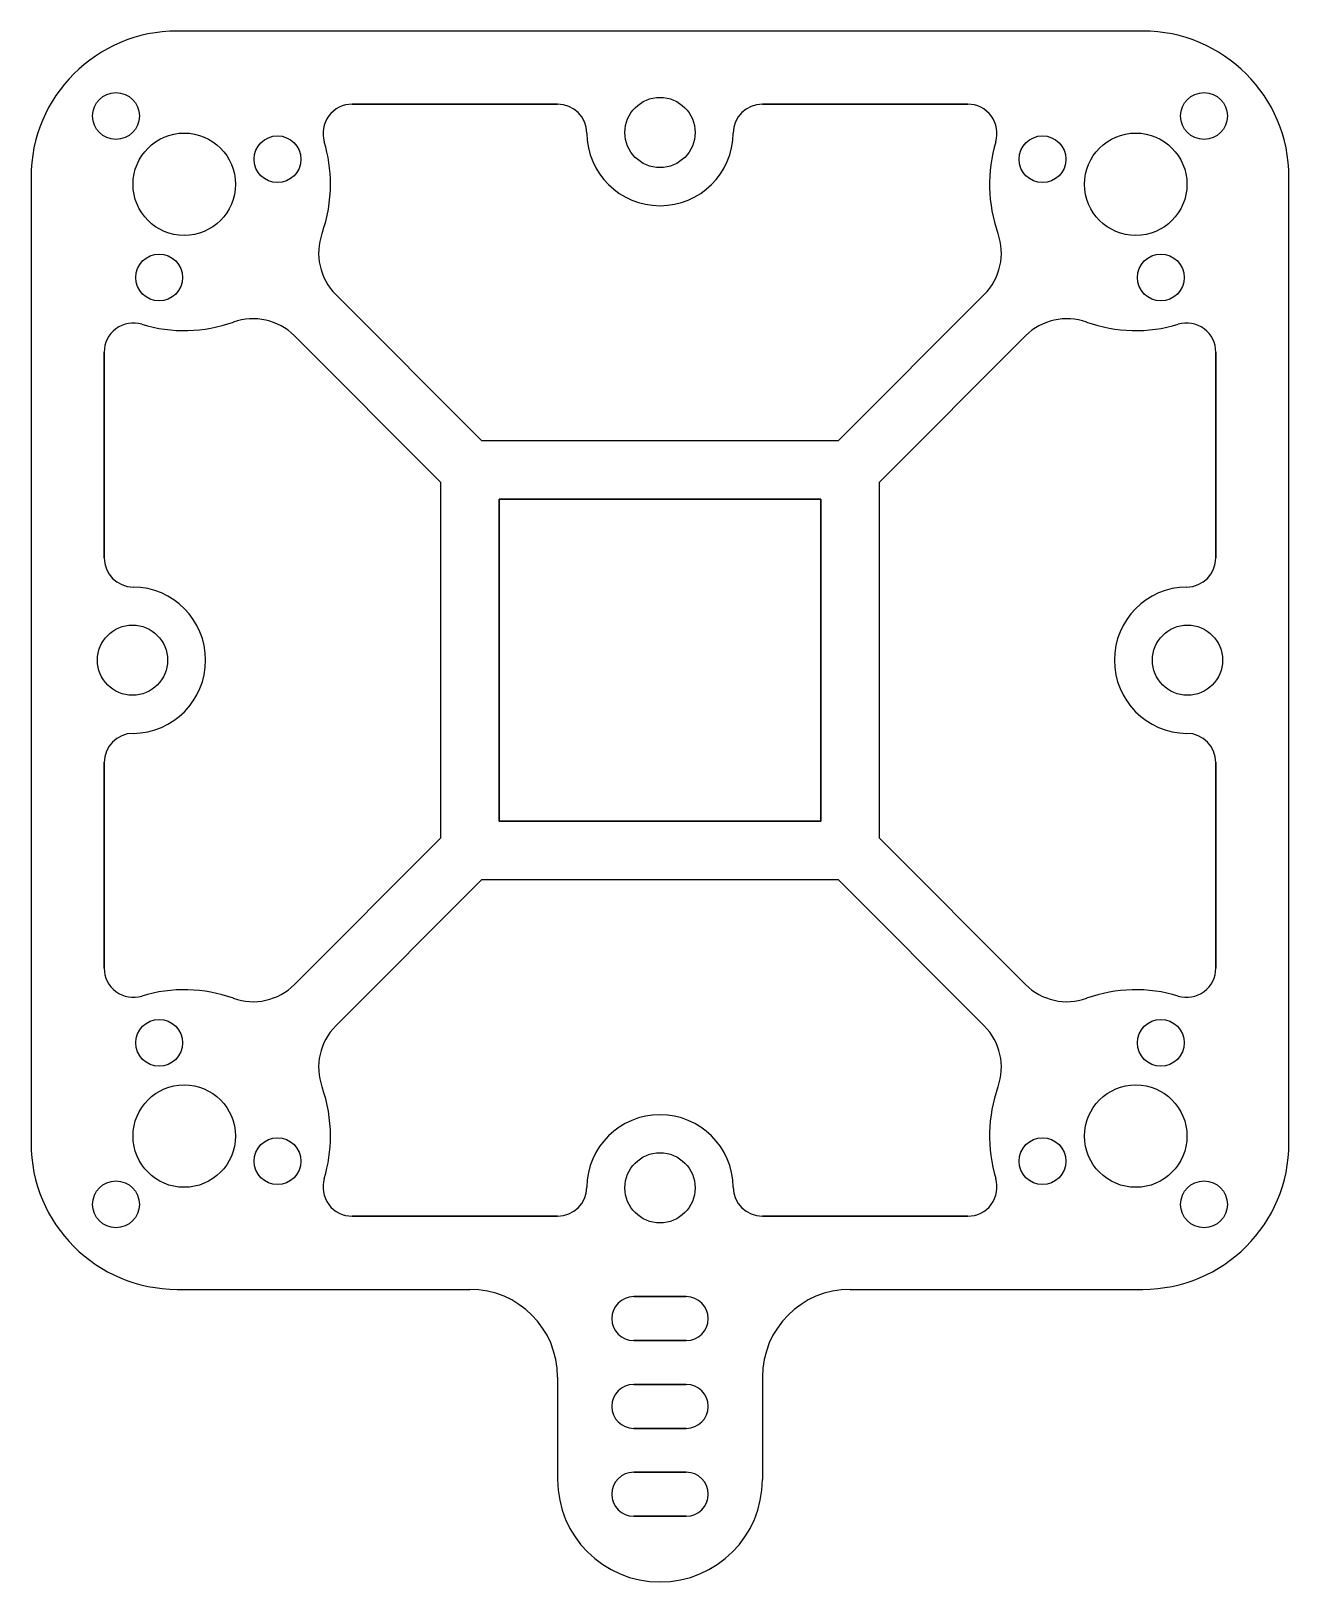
# Model space of a CAD drawing. Header units: millimetres. Extents: x -21.5 to 21.5, y -31.5 to 21.5.
import ezdxf

# ---------------------------------------------------------------- set-up
doc = ezdxf.new("R2010")
doc.units = ezdxf.units.MM
doc.layers.add('Body', color=7, linetype='CONTINUOUS')

msp = doc.modelspace()

# ---------------------------------------------------------------- linework, layer by layer
at = {"layer": 'Body'}
for p, q in [((16.5, 21.5), (-16.5, 21.5)), ((-16.5, 21.5), (-16.5, 21.5, 1.5)), ((16.5, 21.5), (-16.5, 21.5)), ((16.5, 21.5, 1.5), (-16.5, 21.5, 1.5)), ((-16.5, 21.5), (-16.5, 21.5, 1.5)), ((16.5, 21.5, 1.5), (-16.5, 21.5, 1.5)), ((16.5, 21.5), (16.5, 21.5, 1.5)), ((16.5, 21.5), (16.5, 21.5, 1.5)), ((-19.397, 18.597), (-19.397, 18.597, 1.5)), ((-19.397, 18.597), (-19.397, 18.597, 1.5)), ((-3.5, 19), (-10.52, 19)), ((-10.52, 19, 1.5), (-10.52, 19)), ((-3.5, 19), (-10.52, 19)), ((-10.52, 19, 1.5), (-10.52, 19)), ((-10.52, 19, 1.5), (-3.5, 19, 1.5)), ((-10.52, 19, 1.5), (-3.5, 19, 1.5)), ((-3.5, 19, 1.5), (-3.5, 19)), ((-3.5, 19, 1.5), (-3.5, 19)), ((10.52, 19), (3.5, 19)), ((3.5, 19, 1.5), (3.5, 19)), ((10.52, 19), (3.5, 19)), ((3.5, 19, 1.5), (3.5, 19)), ((3.5, 19, 1.5), (10.52, 19, 1.5)), ((3.5, 19, 1.5), (10.52, 19, 1.5)), ((10.52, 19, 1.5), (10.52, 19)), ((10.52, 19, 1.5), (10.52, 19)), ((17.797, 18.597), (17.797, 18.597, 1.5)), ((17.797, 18.597), (17.797, 18.597, 1.5)), ((-1.2, 18.031), (-1.2, 18.031, 1.5)), ((-1.2, 18.031), (-1.2, 18.031, 1.5)), ((-11.477, 17.711, 1.5), (-11.477, 17.711)), ((-11.477, 17.711, 1.5), (-11.477, 17.711)), ((-2.5, 18.009, 1.5), (-2.5, 18.009)), ((-2.5, 18.009, 1.5), (-2.5, 18.009)), ((2.5, 18.009, 1.5), (2.5, 18.009)), ((2.5, 18.009, 1.5), (2.5, 18.009)), ((11.477, 17.711, 1.5), (11.477, 17.711)), ((11.477, 17.711, 1.5), (11.477, 17.711)), ((-13.876, 17.118), (-13.876, 17.118, 1.5)), ((-13.876, 17.118), (-13.876, 17.118, 1.5)), ((12.276, 17.118), (12.276, 17.118, 1.5)), ((12.276, 17.118), (12.276, 17.118, 1.5)), ((-21.5, 16.5), (-21.5, -16.5)), ((-21.5, 16.5), (-21.5, 16.5, 1.5)), ((-21.5, 16.5), (-21.5, 16.5, 1.5)), ((-21.5, 16.5), (-21.5, -16.5)), ((-21.5, 16.5, 1.5), (-21.5, -16.5, 1.5)), ((-21.5, 16.5, 1.5), (-21.5, -16.5, 1.5)), ((21.5, -16.5), (21.5, 16.5)), ((21.5, 16.5), (21.5, 16.5, 1.5)), ((21.5, -16.5), (21.5, 16.5)), ((21.5, -16.5, 1.5), (21.5, 16.5, 1.5)), ((21.5, 16.5), (21.5, 16.5, 1.5)), ((21.5, -16.5, 1.5), (21.5, 16.5, 1.5)), ((-14.513, 16.263), (-14.513, 16.263, 1.5)), ((-14.513, 16.263), (-14.513, 16.263, 1.5)), ((18.013, 16.263), (18.013, 16.263, 1.5)), ((18.013, 16.263), (18.013, 16.263, 1.5)), ((-11.554, 14.584, 1.5), (-11.554, 14.584)), ((-11.554, 14.584, 1.5), (-11.554, 14.584)), ((11.554, 14.584, 1.5), (11.554, 14.584)), ((11.554, 14.584, 1.5), (11.554, 14.584)), ((-17.918, 13.076), (-17.918, 13.076, 1.5)), ((-17.918, 13.076), (-17.918, 13.076, 1.5)), ((16.318, 13.076), (16.318, 13.076, 1.5)), ((16.318, 13.076), (16.318, 13.076, 1.5)), ((-6.086, 7.5), (-11.084, 12.498)), ((-11.084, 12.498, 1.5), (-11.084, 12.498)), ((-6.086, 7.5), (-11.084, 12.498)), ((-11.084, 12.498, 1.5), (-11.084, 12.498)), ((-6.086, 7.5, 1.5), (-11.084, 12.498, 1.5)), ((-6.086, 7.5, 1.5), (-11.084, 12.498, 1.5)), ((11.084, 12.498), (6.086, 7.5)), ((11.084, 12.498), (6.086, 7.5)), ((11.084, 12.498, 1.5), (6.086, 7.5, 1.5)), ((11.084, 12.498, 1.5), (6.086, 7.5, 1.5)), ((11.084, 12.498, 1.5), (11.084, 12.498)), ((11.084, 12.498, 1.5), (11.084, 12.498)), ((-17.711, 11.477, 1.5), (-17.711, 11.477)), ((-17.711, 11.477, 1.5), (-17.711, 11.477)), ((-14.584, 11.554, 1.5), (-14.584, 11.554)), ((-14.584, 11.554, 1.5), (-14.584, 11.554)), ((14.584, 11.554, 1.5), (14.584, 11.554)), ((14.584, 11.554, 1.5), (14.584, 11.554)), ((17.711, 11.477, 1.5), (17.711, 11.477)), ((17.711, 11.477, 1.5), (17.711, 11.477)), ((-12.498, 11.084), (-7.5, 6.086)), ((-12.498, 11.084), (-7.5, 6.086)), ((-12.498, 11.084, 1.5), (-12.498, 11.084)), ((-12.498, 11.084, 1.5), (-7.5, 6.086, 1.5)), ((-12.498, 11.084, 1.5), (-12.498, 11.084)), ((-12.498, 11.084, 1.5), (-7.5, 6.086, 1.5)), ((7.5, 6.086), (12.498, 11.084)), ((7.5, 6.086), (12.498, 11.084)), ((7.5, 6.086, 1.5), (12.498, 11.084, 1.5)), ((7.5, 6.086, 1.5), (12.498, 11.084, 1.5)), ((12.498, 11.084, 1.5), (12.498, 11.084)), ((12.498, 11.084, 1.5), (12.498, 11.084)), ((-19, 10.52), (-19, 3.5)), ((-19, 10.52, 1.5), (-19, 10.52)), ((-19, 10.52), (-19, 3.5)), ((-19, 10.52, 1.5), (-19, 10.52)), ((-19, 3.5, 1.5), (-19, 10.52, 1.5)), ((-19, 3.5, 1.5), (-19, 10.52, 1.5)), ((19, 3.5), (19, 10.52)), ((19, 10.52, 1.5), (19, 10.52)), ((19, 3.5), (19, 10.52)), ((19, 10.52, 1.5), (19, 10.52)), ((19, 10.52, 1.5), (19, 3.5, 1.5)), ((19, 10.52, 1.5), (19, 3.5, 1.5)), ((6.086, 7.5), (-6.086, 7.5)), ((-6.086, 7.5), (-6.086, 7.5, 1.5)), ((6.086, 7.5), (-6.086, 7.5)), ((-6.086, 7.5), (-6.086, 7.5, 1.5)), ((6.086, 7.5, 1.5), (-6.086, 7.5, 1.5)), ((6.086, 7.5, 1.5), (-6.086, 7.5, 1.5)), ((6.086, 7.5, 1.5), (6.086, 7.5)), ((6.086, 7.5, 1.5), (6.086, 7.5)), ((-7.5, 6.086), (-7.5, -6.086)), ((-7.5, 6.086), (-7.5, -6.086)), ((-7.5, 6.086, 1.5), (-7.5, -6.086, 1.5)), ((-7.5, 6.086, 1.5), (-7.5, 6.086)), ((-7.5, 6.086, 1.5), (-7.5, 6.086)), ((-7.5, 6.086, 1.5), (-7.5, -6.086, 1.5)), ((7.5, -6.086), (7.5, 6.086)), ((7.5, 6.086), (7.5, 6.086, 1.5)), ((7.5, -6.086), (7.5, 6.086)), ((7.5, 6.086), (7.5, 6.086, 1.5)), ((7.5, -6.086, 1.5), (7.5, 6.086, 1.5)), ((7.5, -6.086, 1.5), (7.5, 6.086, 1.5)), ((-5.5, 5.5), (-5.5, -5.5)), ((5.5, 5.5), (-5.5, 5.5)), ((-5.5, 5.5), (-5.5, -5.5)), ((-5.5, -5.5, 1.5), (-5.5, 5.5, 1.5)), ((-5.5, 5.5), (-5.5, 5.5, 1.5)), ((5.5, 5.5), (-5.5, 5.5)), ((-5.5, 5.5), (-5.5, 5.5, 1.5)), ((-5.5, 5.5, 1.5), (5.5, 5.5, 1.5)), ((-5.5, 5.5, 1.5), (5.5, 5.5, 1.5)), ((-5.5, -5.5, 1.5), (-5.5, 5.5, 1.5)), ((5.5, -5.5), (5.5, 5.5)), ((5.5, 5.5), (5.5, 5.5, 1.5)), ((5.5, -5.5), (5.5, 5.5)), ((5.5, 5.5), (5.5, 5.5, 1.5)), ((5.5, 5.5, 1.5), (5.5, -5.5, 1.5)), ((5.5, 5.5, 1.5), (5.5, -5.5, 1.5)), ((-19, 3.5, 1.5), (-19, 3.5)), ((-19, 3.5, 1.5), (-19, 3.5)), ((19, 3.5, 1.5), (19, 3.5)), ((19, 3.5, 1.5), (19, 3.5)), ((-18.009, 2.5, 1.5), (-18.009, 2.5)), ((-18.009, 2.5, 1.5), (-18.009, 2.5)), ((18.009, 2.5, 1.5), (18.009, 2.5)), ((18.009, 2.5, 1.5), (18.009, 2.5)), ((-19.231, 0), (-19.231, 0, 1.5)), ((-19.231, 0), (-19.231, 0, 1.5)), ((16.831, 0), (16.831, 0, 1.5)), ((16.831, 0), (16.831, 0, 1.5)), ((-18.009, -2.5, 1.5), (-18.009, -2.5)), ((-18.009, -2.5, 1.5), (-18.009, -2.5)), ((18.009, -2.5, 1.5), (18.009, -2.5)), ((18.009, -2.5, 1.5), (18.009, -2.5)), ((-19, -3.5), (-19, -10.52)), ((-19, -3.5), (-19, -10.52)), ((-19, -3.5, 1.5), (-19, -3.5)), ((-19, -10.52, 1.5), (-19, -3.5, 1.5)), ((-19, -3.5, 1.5), (-19, -3.5)), ((-19, -10.52, 1.5), (-19, -3.5, 1.5)), ((19, -10.52), (19, -3.5)), ((19, -3.5, 1.5), (19, -3.5)), ((19, -10.52), (19, -3.5)), ((19, -3.5, 1.5), (19, -3.5)), ((19, -3.5, 1.5), (19, -10.52, 1.5)), ((19, -3.5, 1.5), (19, -10.52, 1.5)), ((-5.5, -5.5), (5.5, -5.5)), ((-5.5, -5.5), (-5.5, -5.5, 1.5)), ((-5.5, -5.5), (5.5, -5.5)), ((5.5, -5.5, 1.5), (-5.5, -5.5, 1.5)), ((-5.5, -5.5), (-5.5, -5.5, 1.5)), ((5.5, -5.5, 1.5), (-5.5, -5.5, 1.5)), ((5.5, -5.5), (5.5, -5.5, 1.5)), ((5.5, -5.5), (5.5, -5.5, 1.5)), ((-7.5, -6.086), (-12.498, -11.084)), ((-7.5, -6.086), (-12.498, -11.084)), ((-7.5, -6.086, 1.5), (-12.498, -11.084, 1.5)), ((-7.5, -6.086, 1.5), (-12.498, -11.084, 1.5)), ((-7.5, -6.086), (-7.5, -6.086, 1.5)), ((-7.5, -6.086), (-7.5, -6.086, 1.5)), ((12.498, -11.084), (7.5, -6.086)), ((7.5, -6.086, 1.5), (7.5, -6.086)), ((12.498, -11.084), (7.5, -6.086)), ((7.5, -6.086, 1.5), (7.5, -6.086)), ((12.498, -11.084, 1.5), (7.5, -6.086, 1.5)), ((12.498, -11.084, 1.5), (7.5, -6.086, 1.5)), ((-11.084, -12.498), (-6.086, -7.5)), ((-11.084, -12.498), (-6.086, -7.5)), ((-11.084, -12.498, 1.5), (-6.086, -7.5, 1.5)), ((-11.084, -12.498, 1.5), (-6.086, -7.5, 1.5)), ((-6.086, -7.5), (6.086, -7.5)), ((-6.086, -7.5), (6.086, -7.5)), ((-6.086, -7.5, 1.5), (6.086, -7.5, 1.5)), ((-6.086, -7.5, 1.5), (-6.086, -7.5)), ((-6.086, -7.5, 1.5), (-6.086, -7.5)), ((-6.086, -7.5, 1.5), (6.086, -7.5, 1.5)), ((6.086, -7.5), (11.084, -12.498)), ((6.086, -7.5), (11.084, -12.498)), ((6.086, -7.5), (6.086, -7.5, 1.5)), ((6.086, -7.5, 1.5), (11.084, -12.498, 1.5)), ((6.086, -7.5), (6.086, -7.5, 1.5)), ((6.086, -7.5, 1.5), (11.084, -12.498, 1.5)), ((-19, -10.52, 1.5), (-19, -10.52)), ((-19, -10.52, 1.5), (-19, -10.52)), ((19, -10.52, 1.5), (19, -10.52)), ((19, -10.52, 1.5), (19, -10.52)), ((-12.498, -11.084, 1.5), (-12.498, -11.084)), ((-12.498, -11.084, 1.5), (-12.498, -11.084)), ((12.498, -11.084, 1.5), (12.498, -11.084)), ((12.498, -11.084, 1.5), (12.498, -11.084)), ((-17.711, -11.477, 1.5), (-17.711, -11.477)), ((-17.711, -11.477, 1.5), (-17.711, -11.477)), ((-14.584, -11.554, 1.5), (-14.584, -11.554)), ((-14.584, -11.554, 1.5), (-14.584, -11.554)), ((14.584, -11.554, 1.5), (14.584, -11.554)), ((14.584, -11.554, 1.5), (14.584, -11.554)), ((17.711, -11.477, 1.5), (17.711, -11.477)), ((17.711, -11.477, 1.5), (17.711, -11.477)), ((-11.084, -12.498, 1.5), (-11.084, -12.498)), ((-11.084, -12.498, 1.5), (-11.084, -12.498)), ((11.084, -12.498, 1.5), (11.084, -12.498)), ((11.084, -12.498, 1.5), (11.084, -12.498)), ((-17.918, -13.076), (-17.918, -13.076, 1.5)), ((-17.918, -13.076), (-17.918, -13.076, 1.5)), ((16.318, -13.076), (16.318, -13.076, 1.5)), ((16.318, -13.076), (16.318, -13.076, 1.5)), ((-11.554, -14.584, 1.5), (-11.554, -14.584)), ((-11.554, -14.584, 1.5), (-11.554, -14.584)), ((11.554, -14.584, 1.5), (11.554, -14.584)), ((11.554, -14.584, 1.5), (11.554, -14.584)), ((-14.513, -16.263), (-14.513, -16.263, 1.5)), ((-14.513, -16.263), (-14.513, -16.263, 1.5)), ((18.013, -16.263), (18.013, -16.263, 1.5)), ((18.013, -16.263), (18.013, -16.263, 1.5)), ((-21.5, -16.5), (-21.5, -16.5, 1.5)), ((-21.5, -16.5), (-21.5, -16.5, 1.5)), ((21.5, -16.5), (21.5, -16.5, 1.5)), ((21.5, -16.5), (21.5, -16.5, 1.5)), ((-13.876, -17.118), (-13.876, -17.118, 1.5)), ((-13.876, -17.118), (-13.876, -17.118, 1.5)), ((12.276, -17.118), (12.276, -17.118, 1.5)), ((12.276, -17.118), (12.276, -17.118, 1.5)), ((-11.477, -17.711, 1.5), (-11.477, -17.711)), ((-11.477, -17.711, 1.5), (-11.477, -17.711)), ((-2.5, -18.009, 1.5), (-2.5, -18.009)), ((-2.5, -18.009, 1.5), (-2.5, -18.009)), ((2.5, -18.009, 1.5), (2.5, -18.009)), ((2.5, -18.009, 1.5), (2.5, -18.009)), ((11.477, -17.711, 1.5), (11.477, -17.711)), ((11.477, -17.711, 1.5), (11.477, -17.711)), ((-1.2, -18.031), (-1.2, -18.031, 1.5)), ((-1.2, -18.031), (-1.2, -18.031, 1.5)), ((-19.397, -18.597), (-19.397, -18.597, 1.5)), ((-19.397, -18.597), (-19.397, -18.597, 1.5)), ((-10.52, -19), (-3.5, -19)), ((-10.52, -19), (-3.5, -19)), ((-10.52, -19, 1.5), (-10.52, -19)), ((-3.5, -19, 1.5), (-10.52, -19, 1.5)), ((-10.52, -19, 1.5), (-10.52, -19)), ((-3.5, -19, 1.5), (-10.52, -19, 1.5)), ((-3.5, -19, 1.5), (-3.5, -19)), ((-3.5, -19, 1.5), (-3.5, -19)), ((3.5, -19), (10.52, -19)), ((3.5, -19), (10.52, -19)), ((3.5, -19, 1.5), (3.5, -19)), ((10.52, -19, 1.5), (3.5, -19, 1.5)), ((3.5, -19, 1.5), (3.5, -19)), ((10.52, -19, 1.5), (3.5, -19, 1.5)), ((10.52, -19, 1.5), (10.52, -19)), ((10.52, -19, 1.5), (10.52, -19)), ((17.797, -18.597), (17.797, -18.597, 1.5)), ((17.797, -18.597), (17.797, -18.597, 1.5)), ((-16.5, -21.5), (-6.5, -21.5)), ((-16.5, -21.5), (-6.5, -21.5)), ((-16.5, -21.5), (-16.5, -21.5, 1.5)), ((-16.5, -21.5, 1.5), (-6.5, -21.5, 1.5)), ((-16.5, -21.5), (-16.5, -21.5, 1.5)), ((-16.5, -21.5, 1.5), (-6.5, -21.5, 1.5)), ((-6.5, -21.5, 1.5), (-6.5, -21.5)), ((-6.5, -21.5, 1.5), (-6.5, -21.5)), ((6.5, -21.5), (16.5, -21.5)), ((6.5, -21.5), (16.5, -21.5)), ((6.5, -21.5, 1.5), (6.5, -21.5)), ((6.5, -21.5, 1.5), (16.5, -21.5, 1.5)), ((6.5, -21.5, 1.5), (6.5, -21.5)), ((6.5, -21.5, 1.5), (16.5, -21.5, 1.5)), ((16.5, -21.5), (16.5, -21.5, 1.5)), ((16.5, -21.5), (16.5, -21.5, 1.5)), ((-0.9, -21.75), (0.9, -21.75)), ((-0.9, -21.75), (-0.9, -21.75, 1.5)), ((-0.9, -21.75), (0.9, -21.75)), ((0.9, -21.75, 1.5), (-0.9, -21.75, 1.5)), ((-0.9, -21.75), (-0.9, -21.75, 1.5)), ((0.9, -21.75, 1.5), (-0.9, -21.75, 1.5)), ((0.9, -21.75), (0.9, -21.75, 1.5)), ((0.9, -21.75), (0.9, -21.75, 1.5)), ((-0.9, -23.25), (0.9, -23.25)), ((-0.9, -23.25), (-0.9, -23.25, 1.5)), ((-0.9, -23.25), (0.9, -23.25)), ((0.9, -23.25, 1.5), (-0.9, -23.25, 1.5)), ((-0.9, -23.25), (-0.9, -23.25, 1.5)), ((0.9, -23.25, 1.5), (-0.9, -23.25, 1.5)), ((0.9, -23.25), (0.9, -23.25, 1.5)), ((0.9, -23.25), (0.9, -23.25, 1.5)), ((-3.5, -24.5), (-3.5, -28)), ((-3.5, -24.5), (-3.5, -28)), ((-3.5, -24.5, 1.5), (-3.5, -24.5)), ((-3.5, -24.5, 1.5), (-3.5, -28, 1.5)), ((-3.5, -24.5, 1.5), (-3.5, -24.5)), ((-3.5, -24.5, 1.5), (-3.5, -28, 1.5)), ((-0.9, -24.75), (0.9, -24.75)), ((-0.9, -24.75), (0.9, -24.75)), ((0.9, -24.75, 1.5), (-0.9, -24.75, 1.5)), ((-0.9, -24.75), (-0.9, -24.75, 1.5)), ((-0.9, -24.75), (-0.9, -24.75, 1.5)), ((0.9, -24.75, 1.5), (-0.9, -24.75, 1.5)), ((0.9, -24.75), (0.9, -24.75, 1.5)), ((0.9, -24.75), (0.9, -24.75, 1.5)), ((3.5, -24.5), (3.5, -28)), ((3.5, -24.5, 1.5), (3.5, -24.5)), ((3.5, -24.5), (3.5, -28)), ((3.5, -24.5, 1.5), (3.5, -24.5)), ((3.5, -24.5, 1.5), (3.5, -28, 1.5)), ((3.5, -24.5, 1.5), (3.5, -28, 1.5)), ((-0.9, -26.25), (0.9, -26.25)), ((-0.9, -26.25), (-0.9, -26.25, 1.5)), ((-0.9, -26.25), (0.9, -26.25)), ((0.9, -26.25, 1.5), (-0.9, -26.25, 1.5)), ((-0.9, -26.25), (-0.9, -26.25, 1.5)), ((0.9, -26.25, 1.5), (-0.9, -26.25, 1.5)), ((0.9, -26.25), (0.9, -26.25, 1.5)), ((0.9, -26.25), (0.9, -26.25, 1.5)), ((-3.5, -28), (-3.5, -28, 1.5)), ((-3.5, -28), (-3.5, -28, 1.5)), ((-0.9, -27.75), (0.9, -27.75)), ((-0.9, -27.75), (0.9, -27.75)), ((0.9, -27.75, 1.5), (-0.9, -27.75, 1.5)), ((-0.9, -27.75), (-0.9, -27.75, 1.5)), ((-0.9, -27.75), (-0.9, -27.75, 1.5)), ((0.9, -27.75, 1.5), (-0.9, -27.75, 1.5)), ((0.9, -27.75), (0.9, -27.75, 1.5)), ((0.9, -27.75), (0.9, -27.75, 1.5)), ((3.5, -28), (3.5, -28, 1.5)), ((3.5, -28), (3.5, -28, 1.5)), ((-0.9, -29.25), (0.9, -29.25)), ((-0.9, -29.25), (-0.9, -29.25, 1.5)), ((-0.9, -29.25), (0.9, -29.25)), ((0.9, -29.25, 1.5), (-0.9, -29.25, 1.5)), ((-0.9, -29.25), (-0.9, -29.25, 1.5)), ((0.9, -29.25, 1.5), (-0.9, -29.25, 1.5)), ((0.9, -29.25), (0.9, -29.25, 1.5)), ((0.9, -29.25), (0.9, -29.25, 1.5))]:
    msp.add_line(p, q, dxfattribs=at)
for centre, radius in [((-18.597, 18.597), 0.8), ((-18.597, 18.597, 1.5), 0.8), ((-18.597, 18.597), 0.8), ((-18.597, 18.597, 1.5), 0.8), ((0, 18.031), 1.2), ((0, 18.031, 1.5), 1.2), ((0, 18.031), 1.2), ((0, 18.031, 1.5), 1.2), ((18.597, 18.597), 0.8), ((18.597, 18.597, 1.5), 0.8), ((18.597, 18.597), 0.8), ((18.597, 18.597, 1.5), 0.8), ((-16.263, 16.263), 1.75), ((-16.263, 16.263), 1.75), ((-16.263, 16.263, 1.5), 1.75), ((-16.263, 16.263, 1.5), 1.75), ((-13.076, 17.118), 0.8), ((-13.076, 17.118, 1.5), 0.8), ((-13.076, 17.118), 0.8), ((-13.076, 17.118, 1.5), 0.8), ((13.076, 17.118), 0.8), ((13.076, 17.118, 1.5), 0.8), ((13.076, 17.118), 0.8), ((13.076, 17.118, 1.5), 0.8), ((16.263, 16.263), 1.75), ((16.263, 16.263), 1.75), ((16.263, 16.263, 1.5), 1.75), ((16.263, 16.263, 1.5), 1.75), ((-17.118, 13.076), 0.8), ((-17.118, 13.076, 1.5), 0.8), ((-17.118, 13.076), 0.8), ((-17.118, 13.076, 1.5), 0.8), ((17.118, 13.076), 0.8), ((17.118, 13.076, 1.5), 0.8), ((17.118, 13.076), 0.8), ((17.118, 13.076, 1.5), 0.8), ((-18.031, 0), 1.2), ((-18.031, 0, 1.5), 1.2), ((-18.031, 0), 1.2), ((-18.031, 0, 1.5), 1.2), ((18.031, 0), 1.2), ((18.031, 0, 1.5), 1.2), ((18.031, 0), 1.2), ((18.031, 0, 1.5), 1.2), ((-17.118, -13.076), 0.8), ((-17.118, -13.076, 1.5), 0.8), ((-17.118, -13.076), 0.8), ((-17.118, -13.076, 1.5), 0.8), ((17.118, -13.076), 0.8), ((17.118, -13.076, 1.5), 0.8), ((17.118, -13.076), 0.8), ((17.118, -13.076, 1.5), 0.8), ((-16.263, -16.263), 1.75), ((-16.263, -16.263), 1.75), ((-16.263, -16.263, 1.5), 1.75), ((-16.263, -16.263, 1.5), 1.75), ((16.263, -16.263), 1.75), ((16.263, -16.263), 1.75), ((16.263, -16.263, 1.5), 1.75), ((16.263, -16.263, 1.5), 1.75), ((-13.076, -17.118), 0.8), ((-13.076, -17.118, 1.5), 0.8), ((-13.076, -17.118), 0.8), ((-13.076, -17.118, 1.5), 0.8), ((13.076, -17.118), 0.8), ((13.076, -17.118, 1.5), 0.8), ((13.076, -17.118), 0.8), ((13.076, -17.118, 1.5), 0.8), ((0, -18.031), 1.2), ((0, -18.031, 1.5), 1.2), ((0, -18.031), 1.2), ((0, -18.031, 1.5), 1.2), ((-18.597, -18.597), 0.8), ((-18.597, -18.597, 1.5), 0.8), ((-18.597, -18.597), 0.8), ((-18.597, -18.597, 1.5), 0.8), ((18.597, -18.597), 0.8), ((18.597, -18.597, 1.5), 0.8), ((18.597, -18.597), 0.8), ((18.597, -18.597, 1.5), 0.8)]:
    msp.add_circle(centre, radius, dxfattribs=at)
for centre, radius, start, end in [((-16.5, 16.5), 5, 90, 180), ((-16.5, 16.5), 5, 90, 180), ((-16.5, 16.5, 1.5), 5, 90, 180), ((-16.5, 16.5, 1.5), 5, 90, 180), ((16.5, 16.5), 5, 0, 90), ((16.5, 16.5), 5, 0, 90), ((16.5, 16.5, 1.5), 5, 0, 90), ((16.5, 16.5, 1.5), 5, 0, 90), ((-10.52, 18), 1, 90, -163.1765), ((-10.52, 18, 1.5), 1, 90, -163.1765), ((-10.52, 18), 1, 90, -163.1765), ((-10.52, 18, 1.5), 1, 90, -163.1765), ((-3.5, 18), 1, 0.5111, 90), ((-3.5, 18, 1.5), 1, 0.5111, 90), ((-3.5, 18), 1, 0.5111, 90), ((-3.5, 18, 1.5), 1, 0.5111, 90), ((3.5, 18), 1, 90, 179.4889), ((3.5, 18, 1.5), 1, 90, 179.4889), ((3.5, 18), 1, 90, 179.4889), ((3.5, 18, 1.5), 1, 90, 179.4889), ((10.52, 18), 1, -16.8235, 90), ((10.52, 18, 1.5), 1, -16.8235, 90), ((10.52, 18), 1, -16.8235, 90), ((10.52, 18, 1.5), 1, -16.8235, 90), ((-16.263, 16.263), 5, 0, 16.8235), ((-16.263, 16.263), 5, 0, 16.8235), ((-16.263, 16.263, 1.5), 5, 0, 16.8235), ((-16.263, 16.263, 1.5), 5, 0, 16.8235), ((0, 18.031), 2.5, -179.4889, -0.5111), ((0, 18.031), 2.5, -179.4889, -0.5111), ((0, 18.031, 1.5), 2.5, -179.4889, -0.5111), ((0, 18.031, 1.5), 2.5, -179.4889, -0.5111), ((16.263, 16.263), 5, 163.1765, -160.3769), ((16.263, 16.263), 5, 163.1765, -160.3769), ((16.263, 16.263, 1.5), 5, 163.1765, -160.3769), ((16.263, 16.263, 1.5), 5, 163.1765, -160.3769), ((-16.263, 16.263), 5, -19.6231, 0), ((-16.263, 16.263), 5, -19.6231, 0), ((-16.263, 16.263, 1.5), 5, -19.6231, 0), ((-16.263, 16.263, 1.5), 5, -19.6231, 0), ((-9.67, 13.913), 2, 160.3769, -135), ((-9.67, 13.913, 1.5), 2, 160.3769, -135), ((-9.67, 13.913), 2, 160.3769, -135), ((-9.67, 13.913, 1.5), 2, 160.3769, -135), ((9.67, 13.913), 2, -45, 19.6231), ((9.67, 13.913, 1.5), 2, -45, 19.6231), ((9.67, 13.913), 2, -45, 19.6231), ((9.67, 13.913, 1.5), 2, -45, 19.6231), ((-13.913, 9.67), 2, 45, 109.6231), ((-13.913, 9.67, 1.5), 2, 45, 109.6231), ((-13.913, 9.67), 2, 45, 109.6231), ((-13.913, 9.67, 1.5), 2, 45, 109.6231), ((13.913, 9.67), 2, 70.3769, 135), ((13.913, 9.67, 1.5), 2, 70.3769, 135), ((13.913, 9.67), 2, 70.3769, 135), ((13.913, 9.67, 1.5), 2, 70.3769, 135), ((-18, 10.52), 1, 73.1765, 180), ((-18, 10.52, 1.5), 1, 73.1765, 180), ((-18, 10.52), 1, 73.1765, 180), ((-18, 10.52, 1.5), 1, 73.1765, 180), ((-16.263, 16.263), 5, -106.8235, -70.3769), ((-16.263, 16.263), 5, -106.8235, -70.3769), ((-16.263, 16.263, 1.5), 5, -106.8235, -70.3769), ((-16.263, 16.263, 1.5), 5, -106.8235, -70.3769), ((16.263, 16.263), 5, -109.6231, -73.1765), ((16.263, 16.263), 5, -109.6231, -73.1765), ((16.263, 16.263, 1.5), 5, -109.6231, -73.1765), ((16.263, 16.263, 1.5), 5, -109.6231, -73.1765), ((18, 10.52), 1, 0, 106.8235), ((18, 10.52, 1.5), 1, 0, 106.8235), ((18, 10.52), 1, 0, 106.8235), ((18, 10.52, 1.5), 1, 0, 106.8235), ((-18, 3.5), 1, 180, -90.5111), ((-18, 3.5, 1.5), 1, 180, -90.5111), ((-18, 3.5), 1, 180, -90.5111), ((-18, 3.5, 1.5), 1, 180, -90.5111), ((18, 3.5), 1, -89.4889, 0), ((18, 3.5, 1.5), 1, -89.4889, 0), ((18, 3.5), 1, -89.4889, 0), ((18, 3.5, 1.5), 1, -89.4889, 0), ((-18.031, 0), 2.5, 0, 89.4889), ((-18.031, 0), 2.5, 0, 89.4889), ((-18.031, 0, 1.5), 2.5, 0, 89.4889), ((-18.031, 0, 1.5), 2.5, 0, 89.4889), ((18.031, 0), 2.5, 90.5111, -90.5111), ((18.031, 0), 2.5, 90.5111, -90.5111), ((18.031, 0, 1.5), 2.5, 90.5111, -90.5111), ((18.031, 0, 1.5), 2.5, 90.5111, -90.5111), ((-18.031, 0), 2.5, -89.4889, 0), ((-18.031, 0), 2.5, -89.4889, 0), ((-18.031, 0, 1.5), 2.5, -89.4889, 0), ((-18.031, 0, 1.5), 2.5, -89.4889, 0), ((-18, -3.5), 1, 90.5111, 180), ((-18, -3.5, 1.5), 1, 90.5111, 180), ((-18, -3.5), 1, 90.5111, 180), ((-18, -3.5, 1.5), 1, 90.5111, 180), ((18, -3.5), 1, 0, 89.4889), ((18, -3.5, 1.5), 1, 0, 89.4889), ((18, -3.5), 1, 0, 89.4889), ((18, -3.5, 1.5), 1, 0, 89.4889), ((-18, -10.52), 1, 180, -73.1765), ((-18, -10.52, 1.5), 1, 180, -73.1765), ((-18, -10.52), 1, 180, -73.1765), ((-18, -10.52, 1.5), 1, 180, -73.1765), ((18, -10.52), 1, -106.8235, 0), ((18, -10.52, 1.5), 1, -106.8235, 0), ((18, -10.52), 1, -106.8235, 0), ((18, -10.52, 1.5), 1, -106.8235, 0), ((-13.913, -9.67), 2, -109.6231, -45), ((-13.913, -9.67, 1.5), 2, -109.6231, -45), ((-13.913, -9.67), 2, -109.6231, -45), ((-13.913, -9.67, 1.5), 2, -109.6231, -45), ((13.913, -9.67), 2, -135, -70.3769), ((13.913, -9.67, 1.5), 2, -135, -70.3769), ((13.913, -9.67), 2, -135, -70.3769), ((13.913, -9.67, 1.5), 2, -135, -70.3769), ((-16.263, -16.263), 5, 70.3769, 106.8235), ((-16.263, -16.263), 5, 70.3769, 106.8235), ((-16.263, -16.263, 1.5), 5, 70.3769, 106.8235), ((-16.263, -16.263, 1.5), 5, 70.3769, 106.8235), ((16.263, -16.263), 5, 73.1765, 109.6231), ((16.263, -16.263), 5, 73.1765, 109.6231), ((16.263, -16.263, 1.5), 5, 73.1765, 109.6231), ((16.263, -16.263, 1.5), 5, 73.1765, 109.6231), ((-9.67, -13.913), 2, 135, -160.3769), ((-9.67, -13.913, 1.5), 2, 135, -160.3769), ((-9.67, -13.913), 2, 135, -160.3769), ((-9.67, -13.913, 1.5), 2, 135, -160.3769), ((9.67, -13.913), 2, -19.6231, 45), ((9.67, -13.913, 1.5), 2, -19.6231, 45), ((9.67, -13.913), 2, -19.6231, 45), ((9.67, -13.913, 1.5), 2, -19.6231, 45), ((-16.263, -16.263), 5, 0, 19.6231), ((-16.263, -16.263), 5, 0, 19.6231), ((-16.263, -16.263, 1.5), 5, 0, 19.6231), ((-16.263, -16.263, 1.5), 5, 0, 19.6231), ((16.263, -16.263), 5, 160.3769, -163.1765), ((16.263, -16.263), 5, 160.3769, -163.1765), ((16.263, -16.263, 1.5), 5, 160.3769, -163.1765), ((16.263, -16.263, 1.5), 5, 160.3769, -163.1765), ((0, -18.031), 2.5, 0.5111, 179.4889), ((0, -18.031), 2.5, 0.5111, 179.4889), ((0, -18.031, 1.5), 2.5, 0.5111, 179.4889), ((0, -18.031, 1.5), 2.5, 0.5111, 179.4889), ((-16.263, -16.263), 5, -16.8235, 0), ((-16.263, -16.263), 5, -16.8235, 0), ((-16.263, -16.263, 1.5), 5, -16.8235, 0), ((-16.263, -16.263, 1.5), 5, -16.8235, 0), ((-16.5, -16.5), 5, -180, -90), ((-16.5, -16.5), 5, -180, -90), ((-16.5, -16.5, 1.5), 5, -180, -90), ((-16.5, -16.5, 1.5), 5, -180, -90), ((16.5, -16.5), 5, -90, 0), ((16.5, -16.5), 5, -90, 0), ((16.5, -16.5, 1.5), 5, -90, 0), ((16.5, -16.5, 1.5), 5, -90, 0), ((-10.52, -18), 1, 163.1765, -90), ((-10.52, -18, 1.5), 1, 163.1765, -90), ((-10.52, -18), 1, 163.1765, -90), ((-10.52, -18, 1.5), 1, 163.1765, -90), ((-3.5, -18), 1, -90, -0.5111), ((-3.5, -18, 1.5), 1, -90, -0.5111), ((-3.5, -18), 1, -90, -0.5111), ((-3.5, -18, 1.5), 1, -90, -0.5111), ((3.5, -18), 1, -179.4889, -90), ((3.5, -18, 1.5), 1, -179.4889, -90), ((3.5, -18), 1, -179.4889, -90), ((3.5, -18, 1.5), 1, -179.4889, -90), ((10.52, -18), 1, -90, 16.8235), ((10.52, -18, 1.5), 1, -90, 16.8235), ((10.52, -18), 1, -90, 16.8235), ((10.52, -18, 1.5), 1, -90, 16.8235), ((-6.5, -24.5), 3, 0, 90), ((-6.5, -24.5, 1.5), 3, 0, 90), ((-6.5, -24.5), 3, 0, 90), ((-6.5, -24.5, 1.5), 3, 0, 90), ((6.5, -24.5), 3, 90, 180), ((6.5, -24.5, 1.5), 3, 90, 180), ((6.5, -24.5), 3, 90, 180), ((6.5, -24.5, 1.5), 3, 90, 180), ((-0.9, -22.5), 0.75, 90, -90), ((-0.9, -22.5), 0.75, 90, -90), ((-0.9, -22.5, 1.5), 0.75, 90, -90), ((-0.9, -22.5, 1.5), 0.75, 90, -90), ((0.9, -22.5), 0.75, -90, 90), ((0.9, -22.5), 0.75, -90, 90), ((0.9, -22.5, 1.5), 0.75, -90, 90), ((0.9, -22.5, 1.5), 0.75, -90, 90), ((-0.9, -25.5), 0.75, 90, -90), ((-0.9, -25.5), 0.75, 90, -90), ((-0.9, -25.5, 1.5), 0.75, 90, -90), ((-0.9, -25.5, 1.5), 0.75, 90, -90), ((0.9, -25.5), 0.75, -90, 90), ((0.9, -25.5), 0.75, -90, 90), ((0.9, -25.5, 1.5), 0.75, -90, 90), ((0.9, -25.5, 1.5), 0.75, -90, 90), ((0, -28), 3.5, 180, 0), ((0, -28), 3.5, 180, 0), ((0, -28, 1.5), 3.5, 180, 0), ((0, -28, 1.5), 3.5, 180, 0), ((-0.9, -28.5), 0.75, 90, -90), ((-0.9, -28.5), 0.75, 90, -90), ((-0.9, -28.5, 1.5), 0.75, 90, -90), ((-0.9, -28.5, 1.5), 0.75, 90, -90), ((0.9, -28.5), 0.75, -90, 90), ((0.9, -28.5), 0.75, -90, 90), ((0.9, -28.5, 1.5), 0.75, -90, 90), ((0.9, -28.5, 1.5), 0.75, -90, 90)]:
    msp.add_arc(centre, radius, start, end, dxfattribs=at)

doc.saveas('drawing.dxf')
